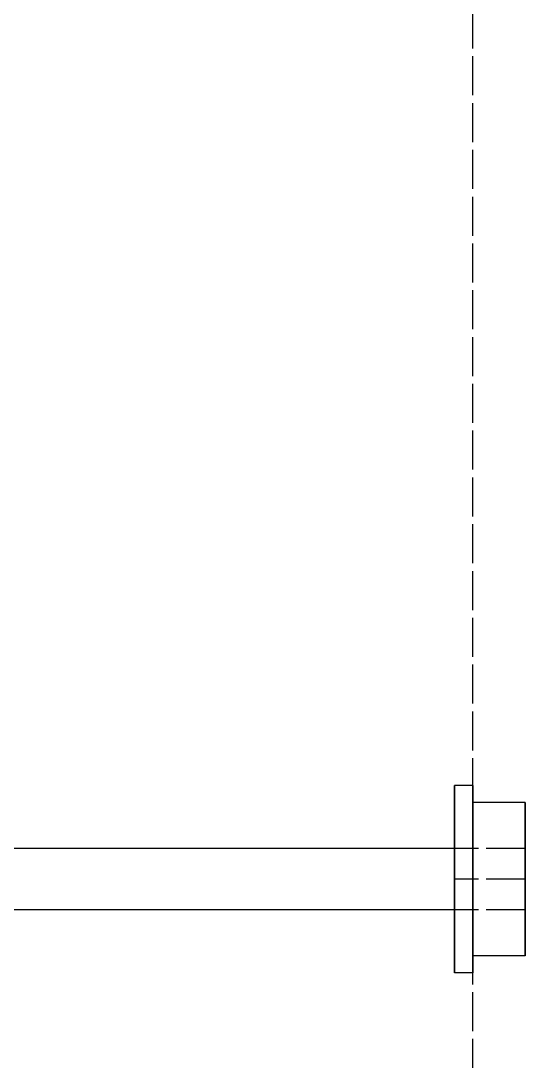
# Model space of a CAD drawing. Header units: millimetres. Extents: x -13 to 276, y -50 to 157.
# Drawn here: x 152.67 to 169.08, y -9.28 to 24.6 of the extents above; entities that cross this region are included whole.
import ezdxf

# ---------------------------------------------------------------- set-up
doc = ezdxf.new("R2010")
doc.units = ezdxf.units.MM
doc.linetypes.add('DASHED', pattern=[1.524, 1.27, -0.254])
doc.layers.add('HIDDEN', color=8, linetype='DASHED')
doc.layers.add('VISIBLE', color=7, linetype='CONTINUOUS')

msp = doc.modelspace()

# ---------------------------------------------------------------- linework, layer by layer
at = {"layer": 'HIDDEN'}
msp.add_line((167.385, -49.455), (167.385, 58.045), dxfattribs=at)
for points in [[(166.785, -0.305), (166.785, -0.40183), (166.785, -0.49865), (166.785, -0.59548), (166.785, -0.6923), (166.785, -0.78913), (166.785, -0.88595), (166.785, -0.98278), (166.785, -1.0796), (166.785, -1.17643), (166.785, -1.27325), (166.785, -1.37008), (166.785, -1.4669), (166.785, -1.56373), (166.785, -1.66056), (166.785, -1.75738), (166.785, -1.85421), (166.785, -1.95103), (166.785, -2.04786), (166.785, -2.14468), (166.785, -2.24151), (166.785, -2.33833), (166.785, -2.43516), (166.785, -2.53198), (166.785, -2.62881), (166.785, -2.72563), (166.785, -2.82246), (166.785, -2.91929), (166.785, -3.01611), (166.785, -3.11294), (166.785, -3.20976), (166.785, -3.30659), (166.785, -3.40341), (166.785, -3.50024), (166.785, -3.59706), (166.785, -3.69389), (166.785, -3.79071), (166.785, -3.88754), (166.785, -3.98437), (166.785, -4.08119), (166.785, -4.17802), (166.785, -4.27484), (166.785, -4.37167), (166.785, -4.46849), (166.785, -4.56532), (166.785, -4.66214), (166.785, -4.75897), (166.785, -4.85579), (166.785, -4.95262), (166.785, -5.04944), (166.785, -5.14627), (166.785, -5.2431), (166.785, -5.33992), (166.785, -5.43675), (166.785, -5.53357), (166.785, -5.6304), (166.785, -5.72722), (166.785, -5.82405), (166.785, -5.92087), (166.785, -6.0177), (166.785, -6.11452), (166.785, -6.21135), (166.785, -6.30817), (166.785, -6.405)], [(167.385, -0.305), (167.385, -0.40183), (167.385, -0.49865), (167.385, -0.59548), (167.385, -0.6923), (167.385, -0.78913), (167.385, -0.88595), (167.385, -0.98278), (167.385, -1.0796), (167.385, -1.17643), (167.385, -1.27325), (167.385, -1.37008), (167.385, -1.4669), (167.385, -1.56373), (167.385, -1.66056), (167.385, -1.75738), (167.385, -1.85421), (167.385, -1.95103), (167.385, -2.04786), (167.385, -2.14468), (167.385, -2.24151), (167.385, -2.33833), (167.385, -2.43516), (167.385, -2.53198), (167.385, -2.62881), (167.385, -2.72563), (167.385, -2.82246), (167.385, -2.91929), (167.385, -3.01611), (167.385, -3.11294), (167.385, -3.20976), (167.385, -3.30659), (167.385, -3.40341), (167.385, -3.50024), (167.385, -3.59706), (167.385, -3.69389), (167.385, -3.79071), (167.385, -3.88754), (167.385, -3.98437), (167.385, -4.08119), (167.385, -4.17802), (167.385, -4.27484), (167.385, -4.37167), (167.385, -4.46849), (167.385, -4.56532), (167.385, -4.66214), (167.385, -4.75897), (167.385, -4.85579), (167.385, -4.95262), (167.385, -5.04944), (167.385, -5.14627), (167.385, -5.2431), (167.385, -5.33992), (167.385, -5.43675), (167.385, -5.53357), (167.385, -5.6304), (167.385, -5.72722), (167.385, -5.82405), (167.385, -5.92087), (167.385, -6.0177), (167.385, -6.11452), (167.385, -6.21135), (167.385, -6.30817), (167.385, -6.405)], [(167.385, -3.355), (167.385, -3.31532), (167.385, -3.27563), (167.385, -3.23595), (167.385, -3.19627), (167.385, -3.15659), (167.385, -3.1169), (167.385, -3.07722), (167.385, -3.03754), (167.385, -2.99786), (167.385, -2.95817), (167.385, -2.91849), (167.385, -2.87881), (167.385, -2.83913), (167.385, -2.79944), (167.385, -2.75976), (167.385, -2.72008), (167.385, -2.6804), (167.385, -2.64071), (167.385, -2.60103), (167.385, -2.56135), (167.385, -2.52167), (167.385, -2.48198), (167.385, -2.4423), (167.385, -2.40262), (167.385, -2.36294), (167.385, -2.32325), (167.385, -2.28357), (167.385, -2.24389), (167.385, -2.20421), (167.385, -2.16452), (167.385, -2.12484), (167.385, -2.08516), (167.385, -2.04548), (167.385, -2.00579), (167.385, -1.96611), (167.385, -1.92643), (167.385, -1.88675), (167.385, -1.84706), (167.385, -1.80738), (167.385, -1.7677), (167.385, -1.72802), (167.385, -1.68833), (167.385, -1.64865), (167.385, -1.60897), (167.385, -1.56929), (167.385, -1.5296), (167.385, -1.48992), (167.385, -1.45024), (167.385, -1.41056), (167.385, -1.37087), (167.385, -1.33119), (167.385, -1.29151), (167.385, -1.25183), (167.385, -1.21214), (167.385, -1.17246), (167.385, -1.13278), (167.385, -1.0931), (167.385, -1.05341), (167.385, -1.01373), (167.385, -0.97405), (167.385, -0.93437), (167.385, -0.89468), (167.385, -0.855)], [(167.385, -0.855), (167.385, -0.93437), (167.385, -1.01373), (167.385, -1.0931), (167.385, -1.17246), (167.385, -1.25183), (167.385, -1.33119), (167.385, -1.41056), (167.385, -1.48992), (167.385, -1.56929), (167.385, -1.64865), (167.385, -1.72802), (167.385, -1.80738), (167.385, -1.88675), (167.385, -1.96611), (167.385, -2.04548), (167.385, -2.12484), (167.385, -2.20421), (167.385, -2.28357), (167.385, -2.36294), (167.385, -2.4423), (167.385, -2.52167), (167.385, -2.60103), (167.385, -2.6804), (167.385, -2.75976), (167.385, -2.83913), (167.385, -2.91849), (167.385, -2.99786), (167.385, -3.07722), (167.385, -3.15659), (167.385, -3.23595), (167.385, -3.31532), (167.385, -3.39468), (167.385, -3.47405), (167.385, -3.55341), (167.385, -3.63278), (167.385, -3.71214), (167.385, -3.79151), (167.385, -3.87087), (167.385, -3.95024), (167.385, -4.0296), (167.385, -4.10897), (167.385, -4.18833), (167.385, -4.2677), (167.385, -4.34706), (167.385, -4.42643), (167.385, -4.50579), (167.385, -4.58516), (167.385, -4.66452), (167.385, -4.74389), (167.385, -4.82325), (167.385, -4.90262), (167.385, -4.98198), (167.385, -5.06135), (167.385, -5.14071), (167.385, -5.22008), (167.385, -5.29944), (167.385, -5.37881), (167.385, -5.45817), (167.385, -5.53754), (167.385, -5.6169), (167.385, -5.69627), (167.385, -5.77563), (167.385, -5.855)], [(169.085, -0.855), (169.085, -0.93437), (169.085, -1.01373), (169.085, -1.0931), (169.085, -1.17246), (169.085, -1.25183), (169.085, -1.33119), (169.085, -1.41056), (169.085, -1.48992), (169.085, -1.56929), (169.085, -1.64865), (169.085, -1.72802), (169.085, -1.80738), (169.085, -1.88675), (169.085, -1.96611), (169.085, -2.04548), (169.085, -2.12484), (169.085, -2.20421), (169.085, -2.28357), (169.085, -2.36294), (169.085, -2.4423), (169.085, -2.52167), (169.085, -2.60103), (169.085, -2.6804), (169.085, -2.75976), (169.085, -2.83913), (169.085, -2.91849), (169.085, -2.99786), (169.085, -3.07722), (169.085, -3.15659), (169.085, -3.23595), (169.085, -3.31532), (169.085, -3.39468), (169.085, -3.47405), (169.085, -3.55341), (169.085, -3.63278), (169.085, -3.71214), (169.085, -3.79151), (169.085, -3.87087), (169.085, -3.95024), (169.085, -4.0296), (169.085, -4.10897), (169.085, -4.18833), (169.085, -4.2677), (169.085, -4.34706), (169.085, -4.42643), (169.085, -4.50579), (169.085, -4.58516), (169.085, -4.66452), (169.085, -4.74389), (169.085, -4.82325), (169.085, -4.90262), (169.085, -4.98198), (169.085, -5.06135), (169.085, -5.14071), (169.085, -5.22008), (169.085, -5.29944), (169.085, -5.37881), (169.085, -5.45817), (169.085, -5.53754), (169.085, -5.6169), (169.085, -5.69627), (169.085, -5.77563), (169.085, -5.855)], [(166.785, -3.355), (166.785, -3.33913), (166.785, -3.32325), (166.785, -3.30738), (166.785, -3.29151), (166.785, -3.27563), (166.785, -3.25976), (166.785, -3.24389), (166.785, -3.22802), (166.785, -3.21214), (166.785, -3.19627), (166.785, -3.1804), (166.785, -3.16452), (166.785, -3.14865), (166.785, -3.13278), (166.785, -3.1169), (166.785, -3.10103), (166.785, -3.08516), (166.785, -3.06929), (166.785, -3.05341), (166.785, -3.03754), (166.785, -3.02167), (166.785, -3.00579), (166.785, -2.98992), (166.785, -2.97405), (166.785, -2.95817), (166.785, -2.9423), (166.785, -2.92643), (166.785, -2.91056), (166.785, -2.89468), (166.785, -2.87881), (166.785, -2.86294), (166.785, -2.84706), (166.785, -2.83119), (166.785, -2.81532), (166.785, -2.79944), (166.785, -2.78357), (166.785, -2.7677), (166.785, -2.75183), (166.785, -2.73595), (166.785, -2.72008), (166.785, -2.70421), (166.785, -2.68833), (166.785, -2.67246), (166.785, -2.65659), (166.785, -2.64071), (166.785, -2.62484), (166.785, -2.60897), (166.785, -2.5931), (166.785, -2.57722), (166.785, -2.56135), (166.785, -2.54548), (166.785, -2.5296), (166.785, -2.51373), (166.785, -2.49786), (166.785, -2.48198), (166.785, -2.46611), (166.785, -2.45024), (166.785, -2.43437), (166.785, -2.41849), (166.785, -2.40262), (166.785, -2.38675), (166.785, -2.37087), (166.785, -2.355)], [(166.785, -2.355), (166.785, -2.38675), (166.785, -2.41849), (166.785, -2.45024), (166.785, -2.48198), (166.785, -2.51373), (166.785, -2.54548), (166.785, -2.57722), (166.785, -2.60897), (166.785, -2.64071), (166.785, -2.67246), (166.785, -2.70421), (166.785, -2.73595), (166.785, -2.7677), (166.785, -2.79944), (166.785, -2.83119), (166.785, -2.86294), (166.785, -2.89468), (166.785, -2.92643), (166.785, -2.95817), (166.785, -2.98992), (166.785, -3.02167), (166.785, -3.05341), (166.785, -3.08516), (166.785, -3.1169), (166.785, -3.14865), (166.785, -3.1804), (166.785, -3.21214), (166.785, -3.24389), (166.785, -3.27563), (166.785, -3.30738), (166.785, -3.33913), (166.785, -3.37087), (166.785, -3.40262), (166.785, -3.43437), (166.785, -3.46611), (166.785, -3.49786), (166.785, -3.5296), (166.785, -3.56135), (166.785, -3.5931), (166.785, -3.62484), (166.785, -3.65659), (166.785, -3.68833), (166.785, -3.72008), (166.785, -3.75183), (166.785, -3.78357), (166.785, -3.81532), (166.785, -3.84706), (166.785, -3.87881), (166.785, -3.91056), (166.785, -3.9423), (166.785, -3.97405), (166.785, -4.00579), (166.785, -4.03754), (166.785, -4.06929), (166.785, -4.10103), (166.785, -4.13278), (166.785, -4.16452), (166.785, -4.19627), (166.785, -4.22802), (166.785, -4.25976), (166.785, -4.29151), (166.785, -4.32325), (166.785, -4.355)], [(169.085, -2.355), (166.785, -2.355)], [(169.085, -2.355), (166.785, -2.355)], [(169.085, -3.355), (169.085, -3.33913), (169.085, -3.32325), (169.085, -3.30738), (169.085, -3.29151), (169.085, -3.27563), (169.085, -3.25976), (169.085, -3.24389), (169.085, -3.22802), (169.085, -3.21214), (169.085, -3.19627), (169.085, -3.1804), (169.085, -3.16452), (169.085, -3.14865), (169.085, -3.13278), (169.085, -3.1169), (169.085, -3.10103), (169.085, -3.08516), (169.085, -3.06929), (169.085, -3.05341), (169.085, -3.03754), (169.085, -3.02167), (169.085, -3.00579), (169.085, -2.98992), (169.085, -2.97405), (169.085, -2.95817), (169.085, -2.9423), (169.085, -2.92643), (169.085, -2.91056), (169.085, -2.89468), (169.085, -2.87881), (169.085, -2.86294), (169.085, -2.84706), (169.085, -2.83119), (169.085, -2.81532), (169.085, -2.79944), (169.085, -2.78357), (169.085, -2.7677), (169.085, -2.75183), (169.085, -2.73595), (169.085, -2.72008), (169.085, -2.70421), (169.085, -2.68833), (169.085, -2.67246), (169.085, -2.65659), (169.085, -2.64071), (169.085, -2.62484), (169.085, -2.60897), (169.085, -2.5931), (169.085, -2.57722), (169.085, -2.56135), (169.085, -2.54548), (169.085, -2.5296), (169.085, -2.51373), (169.085, -2.49786), (169.085, -2.48198), (169.085, -2.46611), (169.085, -2.45024), (169.085, -2.43437), (169.085, -2.41849), (169.085, -2.40262), (169.085, -2.38675), (169.085, -2.37087), (169.085, -2.355)], [(169.085, -2.355), (169.085, -2.38675), (169.085, -2.41849), (169.085, -2.45024), (169.085, -2.48198), (169.085, -2.51373), (169.085, -2.54548), (169.085, -2.57722), (169.085, -2.60897), (169.085, -2.64071), (169.085, -2.67246), (169.085, -2.70421), (169.085, -2.73595), (169.085, -2.7677), (169.085, -2.79944), (169.085, -2.83119), (169.085, -2.86294), (169.085, -2.89468), (169.085, -2.92643), (169.085, -2.95817), (169.085, -2.98992), (169.085, -3.02167), (169.085, -3.05341), (169.085, -3.08516), (169.085, -3.1169), (169.085, -3.14865), (169.085, -3.1804), (169.085, -3.21214), (169.085, -3.24389), (169.085, -3.27563), (169.085, -3.30738), (169.085, -3.33913), (169.085, -3.37087), (169.085, -3.40262), (169.085, -3.43437), (169.085, -3.46611), (169.085, -3.49786), (169.085, -3.5296), (169.085, -3.56135), (169.085, -3.5931), (169.085, -3.62484), (169.085, -3.65659), (169.085, -3.68833), (169.085, -3.72008), (169.085, -3.75183), (169.085, -3.78357), (169.085, -3.81532), (169.085, -3.84706), (169.085, -3.87881), (169.085, -3.91056), (169.085, -3.9423), (169.085, -3.97405), (169.085, -4.00579), (169.085, -4.03754), (169.085, -4.06929), (169.085, -4.10103), (169.085, -4.13278), (169.085, -4.16452), (169.085, -4.19627), (169.085, -4.22802), (169.085, -4.25976), (169.085, -4.29151), (169.085, -4.32325), (169.085, -4.355)], [(169.085, -3.355), (169.085, -3.33913), (169.085, -3.32325), (169.085, -3.30738), (169.085, -3.29151), (169.085, -3.27563), (169.085, -3.25976), (169.085, -3.24389), (169.085, -3.22802), (169.085, -3.21214), (169.085, -3.19627), (169.085, -3.1804), (169.085, -3.16452), (169.085, -3.14865), (169.085, -3.13278), (169.085, -3.1169), (169.085, -3.10103), (169.085, -3.08516), (169.085, -3.06929), (169.085, -3.05341), (169.085, -3.03754), (169.085, -3.02167), (169.085, -3.00579), (169.085, -2.98992), (169.085, -2.97405), (169.085, -2.95817), (169.085, -2.9423), (169.085, -2.92643), (169.085, -2.91056), (169.085, -2.89468), (169.085, -2.87881), (169.085, -2.86294), (169.085, -2.84706), (169.085, -2.83119), (169.085, -2.81532), (169.085, -2.79944), (169.085, -2.78357), (169.085, -2.7677), (169.085, -2.75183), (169.085, -2.73595), (169.085, -2.72008), (169.085, -2.70421), (169.085, -2.68833), (169.085, -2.67246), (169.085, -2.65659), (169.085, -2.64071), (169.085, -2.62484), (169.085, -2.60897), (169.085, -2.5931), (169.085, -2.57722), (169.085, -2.56135), (169.085, -2.54548), (169.085, -2.5296), (169.085, -2.51373), (169.085, -2.49786), (169.085, -2.48198), (169.085, -2.46611), (169.085, -2.45024), (169.085, -2.43437), (169.085, -2.41849), (169.085, -2.40262), (169.085, -2.38675), (169.085, -2.37087), (169.085, -2.355)], [(169.085, -2.355), (169.085, -2.38675), (169.085, -2.41849), (169.085, -2.45024), (169.085, -2.48198), (169.085, -2.51373), (169.085, -2.54548), (169.085, -2.57722), (169.085, -2.60897), (169.085, -2.64071), (169.085, -2.67246), (169.085, -2.70421), (169.085, -2.73595), (169.085, -2.7677), (169.085, -2.79944), (169.085, -2.83119), (169.085, -2.86294), (169.085, -2.89468), (169.085, -2.92643), (169.085, -2.95817), (169.085, -2.98992), (169.085, -3.02167), (169.085, -3.05341), (169.085, -3.08516), (169.085, -3.1169), (169.085, -3.14865), (169.085, -3.1804), (169.085, -3.21214), (169.085, -3.24389), (169.085, -3.27563), (169.085, -3.30738), (169.085, -3.33913), (169.085, -3.37087), (169.085, -3.40262), (169.085, -3.43437), (169.085, -3.46611), (169.085, -3.49786), (169.085, -3.5296), (169.085, -3.56135), (169.085, -3.5931), (169.085, -3.62484), (169.085, -3.65659), (169.085, -3.68833), (169.085, -3.72008), (169.085, -3.75183), (169.085, -3.78357), (169.085, -3.81532), (169.085, -3.84706), (169.085, -3.87881), (169.085, -3.91056), (169.085, -3.9423), (169.085, -3.97405), (169.085, -4.00579), (169.085, -4.03754), (169.085, -4.06929), (169.085, -4.10103), (169.085, -4.13278), (169.085, -4.16452), (169.085, -4.19627), (169.085, -4.22802), (169.085, -4.25976), (169.085, -4.29151), (169.085, -4.32325), (169.085, -4.355)], [(166.785, -4.355), (166.785, -4.33913), (166.785, -4.32325), (166.785, -4.30738), (166.785, -4.29151), (166.785, -4.27563), (166.785, -4.25976), (166.785, -4.24389), (166.785, -4.22802), (166.785, -4.21214), (166.785, -4.19627), (166.785, -4.1804), (166.785, -4.16452), (166.785, -4.14865), (166.785, -4.13278), (166.785, -4.1169), (166.785, -4.10103), (166.785, -4.08516), (166.785, -4.06929), (166.785, -4.05341), (166.785, -4.03754), (166.785, -4.02167), (166.785, -4.00579), (166.785, -3.98992), (166.785, -3.97405), (166.785, -3.95817), (166.785, -3.9423), (166.785, -3.92643), (166.785, -3.91056), (166.785, -3.89468), (166.785, -3.87881), (166.785, -3.86294), (166.785, -3.84706), (166.785, -3.83119), (166.785, -3.81532), (166.785, -3.79944), (166.785, -3.78357), (166.785, -3.7677), (166.785, -3.75183), (166.785, -3.73595), (166.785, -3.72008), (166.785, -3.70421), (166.785, -3.68833), (166.785, -3.67246), (166.785, -3.65659), (166.785, -3.64071), (166.785, -3.62484), (166.785, -3.60897), (166.785, -3.5931), (166.785, -3.57722), (166.785, -3.56135), (166.785, -3.54548), (166.785, -3.5296), (166.785, -3.51373), (166.785, -3.49786), (166.785, -3.48198), (166.785, -3.46611), (166.785, -3.45024), (166.785, -3.43437), (166.785, -3.41849), (166.785, -3.40262), (166.785, -3.38675), (166.785, -3.37087), (166.785, -3.355)], [(169.085, -3.355), (166.785, -3.355)], [(167.385, -5.855), (167.385, -5.81532), (167.385, -5.77563), (167.385, -5.73595), (167.385, -5.69627), (167.385, -5.65659), (167.385, -5.6169), (167.385, -5.57722), (167.385, -5.53754), (167.385, -5.49786), (167.385, -5.45817), (167.385, -5.41849), (167.385, -5.37881), (167.385, -5.33913), (167.385, -5.29944), (167.385, -5.25976), (167.385, -5.22008), (167.385, -5.1804), (167.385, -5.14071), (167.385, -5.10103), (167.385, -5.06135), (167.385, -5.02167), (167.385, -4.98198), (167.385, -4.9423), (167.385, -4.90262), (167.385, -4.86294), (167.385, -4.82325), (167.385, -4.78357), (167.385, -4.74389), (167.385, -4.70421), (167.385, -4.66452), (167.385, -4.62484), (167.385, -4.58516), (167.385, -4.54548), (167.385, -4.50579), (167.385, -4.46611), (167.385, -4.42643), (167.385, -4.38675), (167.385, -4.34706), (167.385, -4.30738), (167.385, -4.2677), (167.385, -4.22802), (167.385, -4.18833), (167.385, -4.14865), (167.385, -4.10897), (167.385, -4.06929), (167.385, -4.0296), (167.385, -3.98992), (167.385, -3.95024), (167.385, -3.91056), (167.385, -3.87087), (167.385, -3.83119), (167.385, -3.79151), (167.385, -3.75183), (167.385, -3.71214), (167.385, -3.67246), (167.385, -3.63278), (167.385, -3.5931), (167.385, -3.55341), (167.385, -3.51373), (167.385, -3.47405), (167.385, -3.43437), (167.385, -3.39468), (167.385, -3.355)], [(169.085, -4.355), (169.085, -4.33913), (169.085, -4.32325), (169.085, -4.30738), (169.085, -4.29151), (169.085, -4.27563), (169.085, -4.25976), (169.085, -4.24389), (169.085, -4.22802), (169.085, -4.21214), (169.085, -4.19627), (169.085, -4.1804), (169.085, -4.16452), (169.085, -4.14865), (169.085, -4.13278), (169.085, -4.1169), (169.085, -4.10103), (169.085, -4.08516), (169.085, -4.06929), (169.085, -4.05341), (169.085, -4.03754), (169.085, -4.02167), (169.085, -4.00579), (169.085, -3.98992), (169.085, -3.97405), (169.085, -3.95817), (169.085, -3.9423), (169.085, -3.92643), (169.085, -3.91056), (169.085, -3.89468), (169.085, -3.87881), (169.085, -3.86294), (169.085, -3.84706), (169.085, -3.83119), (169.085, -3.81532), (169.085, -3.79944), (169.085, -3.78357), (169.085, -3.7677), (169.085, -3.75183), (169.085, -3.73595), (169.085, -3.72008), (169.085, -3.70421), (169.085, -3.68833), (169.085, -3.67246), (169.085, -3.65659), (169.085, -3.64071), (169.085, -3.62484), (169.085, -3.60897), (169.085, -3.5931), (169.085, -3.57722), (169.085, -3.56135), (169.085, -3.54548), (169.085, -3.5296), (169.085, -3.51373), (169.085, -3.49786), (169.085, -3.48198), (169.085, -3.46611), (169.085, -3.45024), (169.085, -3.43437), (169.085, -3.41849), (169.085, -3.40262), (169.085, -3.38675), (169.085, -3.37087), (169.085, -3.355)], [(169.085, -4.355), (169.085, -4.33913), (169.085, -4.32325), (169.085, -4.30738), (169.085, -4.29151), (169.085, -4.27563), (169.085, -4.25976), (169.085, -4.24389), (169.085, -4.22802), (169.085, -4.21214), (169.085, -4.19627), (169.085, -4.1804), (169.085, -4.16452), (169.085, -4.14865), (169.085, -4.13278), (169.085, -4.1169), (169.085, -4.10103), (169.085, -4.08516), (169.085, -4.06929), (169.085, -4.05341), (169.085, -4.03754), (169.085, -4.02167), (169.085, -4.00579), (169.085, -3.98992), (169.085, -3.97405), (169.085, -3.95817), (169.085, -3.9423), (169.085, -3.92643), (169.085, -3.91056), (169.085, -3.89468), (169.085, -3.87881), (169.085, -3.86294), (169.085, -3.84706), (169.085, -3.83119), (169.085, -3.81532), (169.085, -3.79944), (169.085, -3.78357), (169.085, -3.7677), (169.085, -3.75183), (169.085, -3.73595), (169.085, -3.72008), (169.085, -3.70421), (169.085, -3.68833), (169.085, -3.67246), (169.085, -3.65659), (169.085, -3.64071), (169.085, -3.62484), (169.085, -3.60897), (169.085, -3.5931), (169.085, -3.57722), (169.085, -3.56135), (169.085, -3.54548), (169.085, -3.5296), (169.085, -3.51373), (169.085, -3.49786), (169.085, -3.48198), (169.085, -3.46611), (169.085, -3.45024), (169.085, -3.43437), (169.085, -3.41849), (169.085, -3.40262), (169.085, -3.38675), (169.085, -3.37087), (169.085, -3.355)], [(169.085, -4.355), (166.785, -4.355)], [(169.085, -4.355), (166.785, -4.355)]]:
    msp.add_lwpolyline(points, dxfattribs=at)
at = {"layer": 'VISIBLE'}
for points in [[(166.785, -3.355), (166.785, -3.30659), (166.785, -3.25817), (166.785, -3.20976), (166.785, -3.16135), (166.785, -3.11294), (166.785, -3.06452), (166.785, -3.01611), (166.785, -2.9677), (166.785, -2.91929), (166.785, -2.87087), (166.785, -2.82246), (166.785, -2.77405), (166.785, -2.72563), (166.785, -2.67722), (166.785, -2.62881), (166.785, -2.5804), (166.785, -2.53198), (166.785, -2.48357), (166.785, -2.43516), (166.785, -2.38675), (166.785, -2.33833), (166.785, -2.28992), (166.785, -2.24151), (166.785, -2.1931), (166.785, -2.14468), (166.785, -2.09627), (166.785, -2.04786), (166.785, -1.99944), (166.785, -1.95103), (166.785, -1.90262), (166.785, -1.85421), (166.785, -1.80579), (166.785, -1.75738), (166.785, -1.70897), (166.785, -1.66056), (166.785, -1.61214), (166.785, -1.56373), (166.785, -1.51532), (166.785, -1.4669), (166.785, -1.41849), (166.785, -1.37008), (166.785, -1.32167), (166.785, -1.27325), (166.785, -1.22484), (166.785, -1.17643), (166.785, -1.12802), (166.785, -1.0796), (166.785, -1.03119), (166.785, -0.98278), (166.785, -0.93437), (166.785, -0.88595), (166.785, -0.83754), (166.785, -0.78913), (166.785, -0.74071), (166.785, -0.6923), (166.785, -0.64389), (166.785, -0.59548), (166.785, -0.54706), (166.785, -0.49865), (166.785, -0.45024), (166.785, -0.40183), (166.785, -0.35341), (166.785, -0.305)], [(167.385, -0.305), (166.785, -0.305)], [(167.385, -3.355), (167.385, -3.30659), (167.385, -3.25817), (167.385, -3.20976), (167.385, -3.16135), (167.385, -3.11294), (167.385, -3.06452), (167.385, -3.01611), (167.385, -2.9677), (167.385, -2.91929), (167.385, -2.87087), (167.385, -2.82246), (167.385, -2.77405), (167.385, -2.72563), (167.385, -2.67722), (167.385, -2.62881), (167.385, -2.5804), (167.385, -2.53198), (167.385, -2.48357), (167.385, -2.43516), (167.385, -2.38675), (167.385, -2.33833), (167.385, -2.28992), (167.385, -2.24151), (167.385, -2.1931), (167.385, -2.14468), (167.385, -2.09627), (167.385, -2.04786), (167.385, -1.99944), (167.385, -1.95103), (167.385, -1.90262), (167.385, -1.85421), (167.385, -1.80579), (167.385, -1.75738), (167.385, -1.70897), (167.385, -1.66056), (167.385, -1.61214), (167.385, -1.56373), (167.385, -1.51532), (167.385, -1.4669), (167.385, -1.41849), (167.385, -1.37008), (167.385, -1.32167), (167.385, -1.27325), (167.385, -1.22484), (167.385, -1.17643), (167.385, -1.12802), (167.385, -1.0796), (167.385, -1.03119), (167.385, -0.98278), (167.385, -0.93437), (167.385, -0.88595), (167.385, -0.83754), (167.385, -0.78913), (167.385, -0.74071), (167.385, -0.6923), (167.385, -0.64389), (167.385, -0.59548), (167.385, -0.54706), (167.385, -0.49865), (167.385, -0.45024), (167.385, -0.40183), (167.385, -0.35341), (167.385, -0.305)], [(169.085, -0.855), (167.385, -0.855)], [(169.085, -3.355), (169.085, -3.31532), (169.085, -3.27563), (169.085, -3.23595), (169.085, -3.19627), (169.085, -3.15659), (169.085, -3.1169), (169.085, -3.07722), (169.085, -3.03754), (169.085, -2.99786), (169.085, -2.95817), (169.085, -2.91849), (169.085, -2.87881), (169.085, -2.83913), (169.085, -2.79944), (169.085, -2.75976), (169.085, -2.72008), (169.085, -2.6804), (169.085, -2.64071), (169.085, -2.60103), (169.085, -2.56135), (169.085, -2.52167), (169.085, -2.48198), (169.085, -2.4423), (169.085, -2.40262), (169.085, -2.36294), (169.085, -2.32325), (169.085, -2.28357), (169.085, -2.24389), (169.085, -2.20421), (169.085, -2.16452), (169.085, -2.12484), (169.085, -2.08516), (169.085, -2.04548), (169.085, -2.00579), (169.085, -1.96611), (169.085, -1.92643), (169.085, -1.88675), (169.085, -1.84706), (169.085, -1.80738), (169.085, -1.7677), (169.085, -1.72802), (169.085, -1.68833), (169.085, -1.64865), (169.085, -1.60897), (169.085, -1.56929), (169.085, -1.5296), (169.085, -1.48992), (169.085, -1.45024), (169.085, -1.41056), (169.085, -1.37087), (169.085, -1.33119), (169.085, -1.29151), (169.085, -1.25183), (169.085, -1.21214), (169.085, -1.17246), (169.085, -1.13278), (169.085, -1.0931), (169.085, -1.05341), (169.085, -1.01373), (169.085, -0.97405), (169.085, -0.93437), (169.085, -0.89468), (169.085, -0.855)], [(166.785, -2.355), (150.885, -2.355)], [(166.785, -6.405), (166.785, -6.35659), (166.785, -6.30817), (166.785, -6.25976), (166.785, -6.21135), (166.785, -6.16294), (166.785, -6.11452), (166.785, -6.06611), (166.785, -6.0177), (166.785, -5.96929), (166.785, -5.92087), (166.785, -5.87246), (166.785, -5.82405), (166.785, -5.77563), (166.785, -5.72722), (166.785, -5.67881), (166.785, -5.6304), (166.785, -5.58198), (166.785, -5.53357), (166.785, -5.48516), (166.785, -5.43675), (166.785, -5.38833), (166.785, -5.33992), (166.785, -5.29151), (166.785, -5.2431), (166.785, -5.19468), (166.785, -5.14627), (166.785, -5.09786), (166.785, -5.04944), (166.785, -5.00103), (166.785, -4.95262), (166.785, -4.90421), (166.785, -4.85579), (166.785, -4.80738), (166.785, -4.75897), (166.785, -4.71056), (166.785, -4.66214), (166.785, -4.61373), (166.785, -4.56532), (166.785, -4.5169), (166.785, -4.46849), (166.785, -4.42008), (166.785, -4.37167), (166.785, -4.32325), (166.785, -4.27484), (166.785, -4.22643), (166.785, -4.17802), (166.785, -4.1296), (166.785, -4.08119), (166.785, -4.03278), (166.785, -3.98437), (166.785, -3.93595), (166.785, -3.88754), (166.785, -3.83913), (166.785, -3.79071), (166.785, -3.7423), (166.785, -3.69389), (166.785, -3.64548), (166.785, -3.59706), (166.785, -3.54865), (166.785, -3.50024), (166.785, -3.45183), (166.785, -3.40341), (166.785, -3.355)], [(167.385, -6.405), (167.385, -6.35659), (167.385, -6.30817), (167.385, -6.25976), (167.385, -6.21135), (167.385, -6.16294), (167.385, -6.11452), (167.385, -6.06611), (167.385, -6.0177), (167.385, -5.96929), (167.385, -5.92087), (167.385, -5.87246), (167.385, -5.82405), (167.385, -5.77563), (167.385, -5.72722), (167.385, -5.67881), (167.385, -5.6304), (167.385, -5.58198), (167.385, -5.53357), (167.385, -5.48516), (167.385, -5.43675), (167.385, -5.38833), (167.385, -5.33992), (167.385, -5.29151), (167.385, -5.2431), (167.385, -5.19468), (167.385, -5.14627), (167.385, -5.09786), (167.385, -5.04944), (167.385, -5.00103), (167.385, -4.95262), (167.385, -4.90421), (167.385, -4.85579), (167.385, -4.80738), (167.385, -4.75897), (167.385, -4.71056), (167.385, -4.66214), (167.385, -4.61373), (167.385, -4.56532), (167.385, -4.5169), (167.385, -4.46849), (167.385, -4.42008), (167.385, -4.37167), (167.385, -4.32325), (167.385, -4.27484), (167.385, -4.22643), (167.385, -4.17802), (167.385, -4.1296), (167.385, -4.08119), (167.385, -4.03278), (167.385, -3.98437), (167.385, -3.93595), (167.385, -3.88754), (167.385, -3.83913), (167.385, -3.79071), (167.385, -3.7423), (167.385, -3.69389), (167.385, -3.64548), (167.385, -3.59706), (167.385, -3.54865), (167.385, -3.50024), (167.385, -3.45183), (167.385, -3.40341), (167.385, -3.355)], [(169.085, -5.855), (169.085, -5.81532), (169.085, -5.77563), (169.085, -5.73595), (169.085, -5.69627), (169.085, -5.65659), (169.085, -5.6169), (169.085, -5.57722), (169.085, -5.53754), (169.085, -5.49786), (169.085, -5.45817), (169.085, -5.41849), (169.085, -5.37881), (169.085, -5.33913), (169.085, -5.29944), (169.085, -5.25976), (169.085, -5.22008), (169.085, -5.1804), (169.085, -5.14071), (169.085, -5.10103), (169.085, -5.06135), (169.085, -5.02167), (169.085, -4.98198), (169.085, -4.9423), (169.085, -4.90262), (169.085, -4.86294), (169.085, -4.82325), (169.085, -4.78357), (169.085, -4.74389), (169.085, -4.70421), (169.085, -4.66452), (169.085, -4.62484), (169.085, -4.58516), (169.085, -4.54548), (169.085, -4.50579), (169.085, -4.46611), (169.085, -4.42643), (169.085, -4.38675), (169.085, -4.34706), (169.085, -4.30738), (169.085, -4.2677), (169.085, -4.22802), (169.085, -4.18833), (169.085, -4.14865), (169.085, -4.10897), (169.085, -4.06929), (169.085, -4.0296), (169.085, -3.98992), (169.085, -3.95024), (169.085, -3.91056), (169.085, -3.87087), (169.085, -3.83119), (169.085, -3.79151), (169.085, -3.75183), (169.085, -3.71214), (169.085, -3.67246), (169.085, -3.63278), (169.085, -3.5931), (169.085, -3.55341), (169.085, -3.51373), (169.085, -3.47405), (169.085, -3.43437), (169.085, -3.39468), (169.085, -3.355)], [(166.785, -4.355), (150.885, -4.355)], [(169.085, -5.855), (167.385, -5.855)], [(167.385, -6.405), (166.785, -6.405)]]:
    msp.add_lwpolyline(points, dxfattribs=at)

doc.saveas('drawing.dxf')
